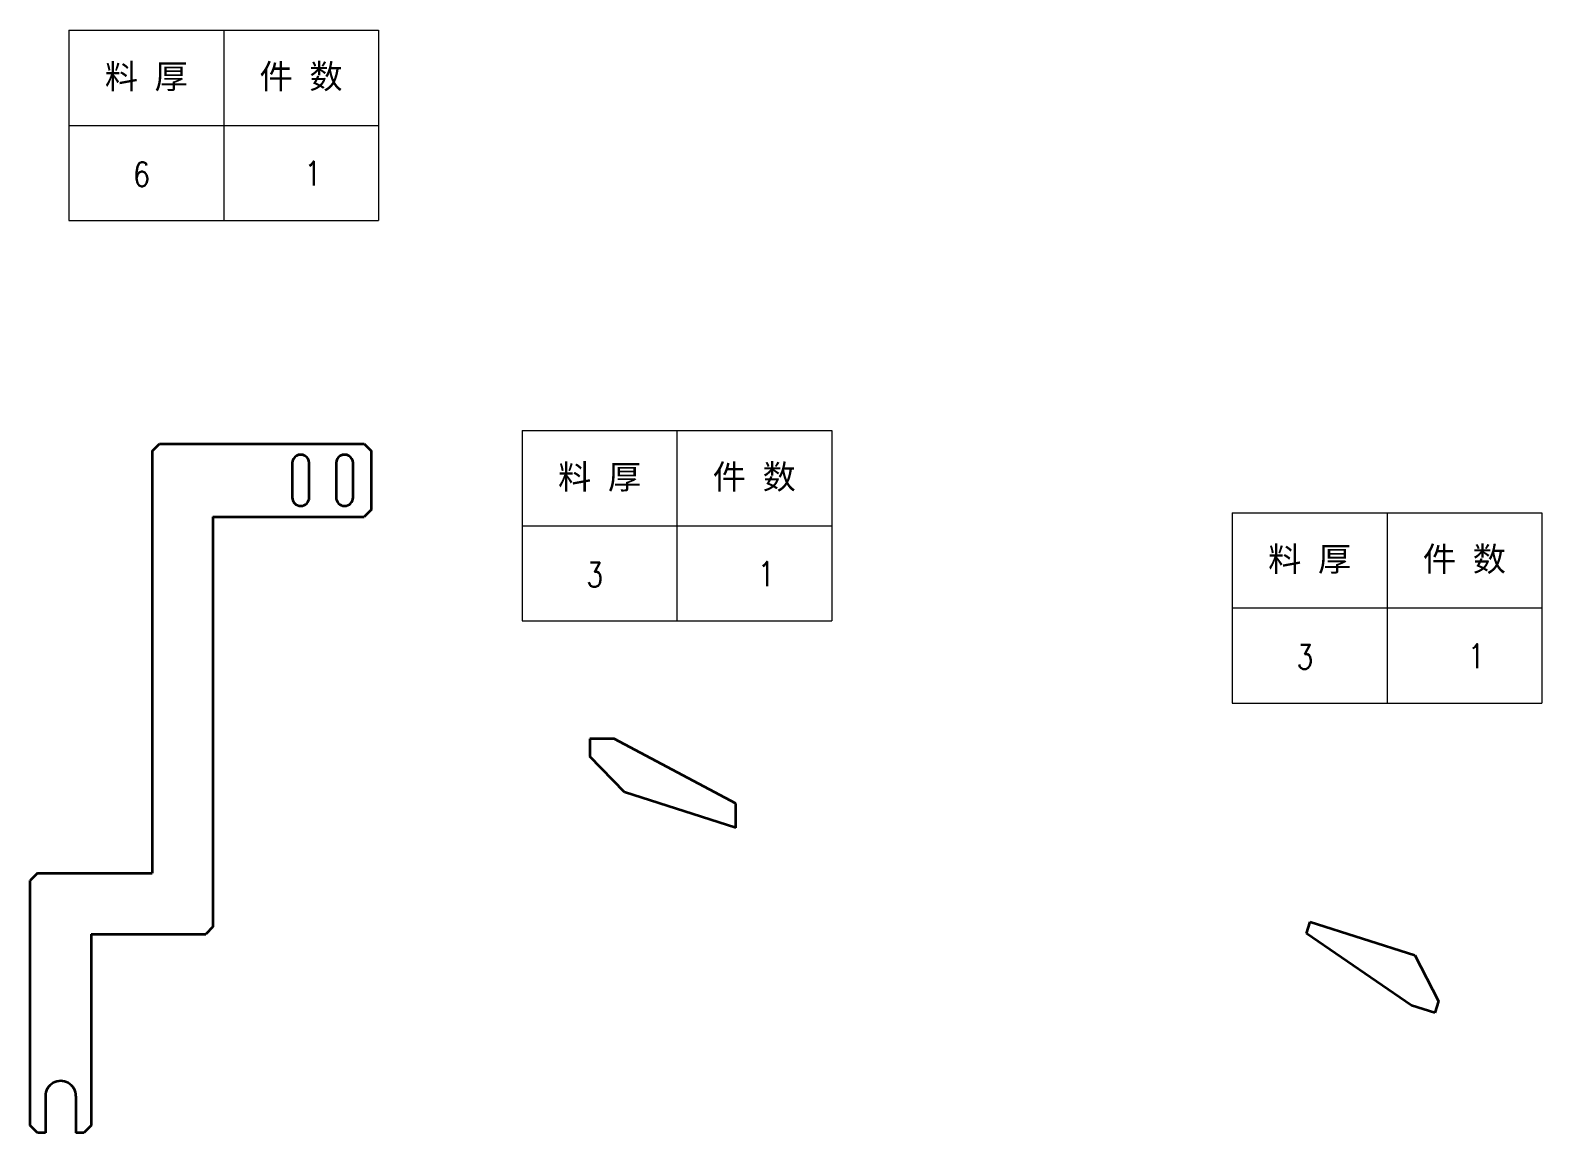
# Model space of a CAD drawing. Header units: millimetres. Extents: x -49572 to 104182, y -50696 to 51993.
# Drawn here: x -43025 to -42404, y 43699 to 44151 of the extents above; entities that cross this region are included whole.
import ezdxf
from ezdxf.enums import TextEntityAlignment as Align

# ---------------------------------------------------------------- set-up
doc = ezdxf.new("R2010")
doc.units = ezdxf.units.MM
doc.header["$LTSCALE"] = 0.5
doc.layers.add('标注线', color=3, linetype='Continuous', lineweight=18)
doc.styles.add('DIM', font='romans.shx', dxfattribs={"width": 0.8, "bigfont": 'bigfont.shx'})
doc.styles.get("Standard").update_dxf_attribs({"font": 'simplex.shx'})

# ---------------------------------------------------------------- blocks, each defined once
blk = doc.blocks.new('*T363')
at = {"color": 0, "linetype": 'ByBlock', "lineweight": -2, "transparency": 16777216}
for p, q in [((0, 0), (127, 0)), ((0, 0), (0, -78)), ((63.5, 0), (63.5, -78)), ((127, 0), (127, -78)), ((0, -39), (127, -39)), ((0, -78), (127, -78))]:
    blk.add_line(p, q, dxfattribs=at)
at = {"color": 0, "transparency": 16777216, "char_height": 10, "width": 60.5, "attachment_point": 5}
for s, insert in [('{\\fSimSun|b0|i0|c134|p2;料 厚}', (31.75, -19.5)), ('{\\fSimSun|b0|i0|c134|p2;件 数}', (95.25, -19.5))]:
    blk.add_mtext(s, dxfattribs=dict(at, insert=insert))
blk = doc.blocks.new('拆图参数')
blk.add_blockref('*T363', (-63.5, 78))
at = {"style": 'DIM', "width": 0.8}
blk.add_attdef('6', text='', height=10, dxfattribs=at).set_placement((-37.13, 18.91), align=Align.MIDDLE_LEFT)
blk.add_attdef('1', text='', height=10, dxfattribs=at).set_placement((36.65, 19.27), align=Align.MIDDLE_CENTER)

msp = doc.modelspace()

# ---------------------------------------------------------------- linework, layer by layer
at = {"color": 7, "lineweight": 35, "ltscale": 0.106066}
for p, q in [((-42974.609, 43978.139), (-42971.609, 43981.139)), ((-42887.609, 43981.139), (-42884.609, 43978.139)), ((-42884.609, 43954.139), (-42887.609, 43951.139))]:
    msp.add_line(p, q, dxfattribs=at)
at = {"color": 7, "lineweight": 35, "ltscale": 0.190462}
for p, q in [((-42974.609, 43978.139), (-42974.609, 43805.059)), ((-42999.609, 43780.059), (-42999.609, 43701.56))]:
    msp.add_line(p, q, dxfattribs=at)
at = {"color": 7, "lineweight": 35}
for p, q in [((-42971.609, 43981.139), (-42887.609, 43981.139)), ((-42884.609, 43954.139), (-42884.609, 43978.139)), ((-42949.609, 43951.139), (-42949.609, 43783.059)), ((-42949.609, 43951.139), (-42887.609, 43951.139)), ((-42734.997, 43833.574), (-42784.997, 43860.171)), ((-42780.712, 43838.222), (-42794.997, 43852.799)), ((-42734.997, 43823.574), (-42780.712, 43838.222)), ((-43021.609, 43805.059), (-43024.609, 43802.059)), ((-43021.609, 43805.059), (-42974.609, 43805.059)), ((-43024.609, 43701.557), (-43024.609, 43802.059)), ((-42999.609, 43780.059), (-42952.609, 43780.059)), ((-42949.609, 43783.059), (-42952.609, 43780.059)), ((-42457.804, 43750.758), (-42500.843, 43780.3)), ((-42499.317, 43785.061), (-42456.463, 43771.33)), ((-42456.463, 43771.33), (-42446.756, 43752.469)), ((-42446.756, 43752.469), (-42448.281, 43747.707))]:
    msp.add_line(p, q, dxfattribs=at)
at = {"color": 7, "lineweight": 35, "ltscale": 0.35}
for p, q in [((-42917.109, 43973.139), (-42917.109, 43959.139)), ((-42910.109, 43959.139), (-42910.109, 43973.139)), ((-42899.109, 43973.139), (-42899.109, 43959.139)), ((-42892.109, 43959.139), (-42892.109, 43973.139))]:
    msp.add_line(p, q, dxfattribs=at)
at = {"color": 7, "lineweight": 35, "ltscale": 0.25}
for p, q in [((-42784.997, 43860.171), (-42794.997, 43860.171)), ((-42734.997, 43823.574), (-42734.997, 43833.574))]:
    msp.add_line(p, q, dxfattribs=at)
at = {"color": 7, "lineweight": 35, "ltscale": 0.184296}
msp.add_line((-42794.997, 43860.171), (-42794.997, 43852.799), dxfattribs=at)
at = {"color": 7, "lineweight": 35, "ltscale": 0.125003}
msp.add_line((-42500.843, 43780.3), (-42499.317, 43785.061), dxfattribs=at)
at = {"color": 7, "lineweight": 35, "ltscale": 0.249996}
msp.add_line((-42448.281, 43747.707), (-42457.804, 43750.758), dxfattribs=at)
at = {"color": 7, "lineweight": 35, "ltscale": 0.375}
for p, q in [((-43018.36, 43713.558), (-43018.359, 43698.558)), ((-43005.86, 43713.559), (-43005.859, 43698.559))]:
    msp.add_line(p, q, dxfattribs=at)
at = {"color": 7, "lineweight": 35, "ltscale": 0.106061}
msp.add_line((-43021.609, 43698.558), (-43024.609, 43701.557), dxfattribs=at)
at = {"color": 7, "lineweight": 35, "ltscale": 0.10607}
msp.add_line((-42999.609, 43701.559), (-43002.609, 43698.559), dxfattribs=at)
at = {"color": 7, "lineweight": 35, "ltscale": 0.08125}
for p, q in [((-43018.359, 43698.558), (-43021.609, 43698.558)), ((-43002.609, 43698.559), (-43005.859, 43698.559))]:
    msp.add_line(p, q, dxfattribs=at)
at = {"color": 7, "lineweight": 35}
for centre, radius, start, end in [((-42913.609, 43973.139), 3.5, 0.000004, 180.000009), ((-42895.609, 43973.139), 3.5, 0.000004, 180.000009), ((-42913.609, 43959.139), 3.5, 180.000009, 0.000004), ((-42895.609, 43959.139), 3.5, 180.000009, 0.000004), ((-43012.11, 43713.558), 6.25, 0.003657, 180.003658)]:
    msp.add_arc(centre, radius, start, end, dxfattribs=at)

# ---------------------------------------------------------------- block references
at = {"layer": '标注线'}
for p, values in [((-42945.225, 44072.695), {'1': '1', '6': '6'}), ((-42759.224, 43908.501), {'1': '1', '6': '3'}), ((-42467.831, 43874.793), {'1': '1', '6': '3'})]:
    msp.add_blockref('拆图参数', p, dxfattribs=at).add_auto_attribs(values)

doc.saveas('drawing.dxf')
